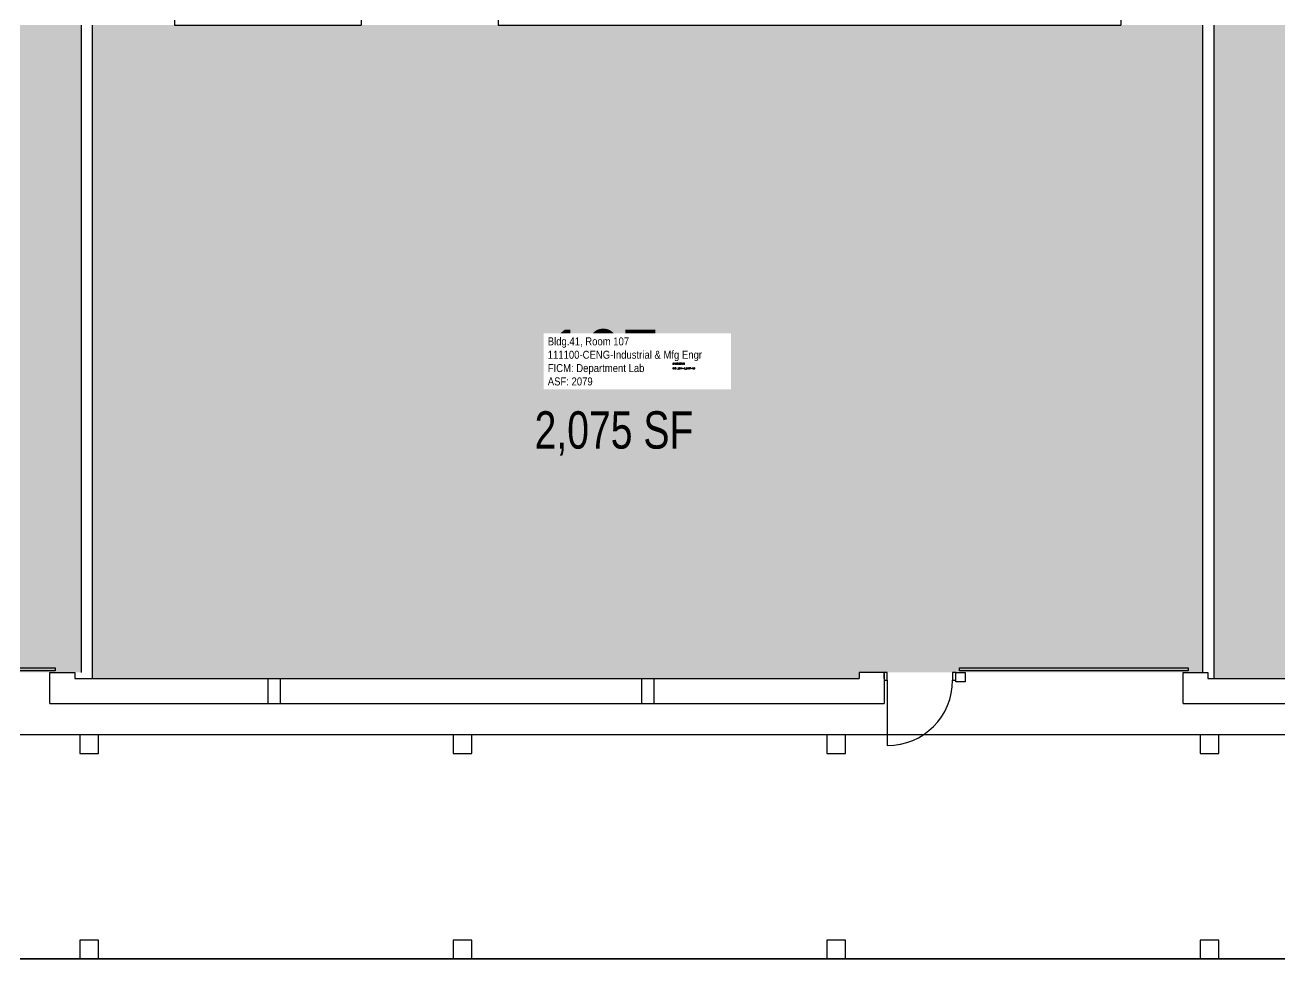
# Model space of a CAD drawing. Header units: inches. Extents: x -3087 to 2347, y -254 to 3466.
# Drawn here: x -1712 to -906, y 1992 to 2592 of the extents above; entities that cross this region are included whole.
import ezdxf
from ezdxf.enums import TextEntityAlignment as Align

# ---------------------------------------------------------------- set-up
doc = ezdxf.new("R2010")
doc.units = ezdxf.units.IN
doc.header["$LTSCALE"] = 10
doc.header["$MEASUREMENT"] = 0
doc.linetypes.add('HIDDEN2', pattern=[0.1875, 0.125, -0.0625])
for name, color, linetype in [('A-DOOR', 2, 'CONTINUOUS'), ('A-IDEN-CNUM', 7, 'CONTINUOUS'), ('A-IDEN-RNUM', 7, 'CONTINUOUS'), ('A-IDEN-SNUM', 4, 'CONTINUOUS'), ('A-IDEN-VNUM', 4, 'CONTINUOUS'), ('A-SITE', 3, 'CONTINUOUS'), ('A-WALL', 5, 'CONTINUOUS'), ('AREA-TEXT', 3, 'CONTINUOUS'), ('Rooms-Category-Color', 7, 'CONTINUOUS'), ('Rooms-College-Color', 7, 'CONTINUOUS'), ('Rooms-Department-Color', 7, 'CONTINUOUS'), ('Rooms-Division-Color', 7, 'CONTINUOUS'), ('Rooms-Information', 7, 'CONTINUOUS')]:
    doc.layers.add(name, color=color, linetype=linetype)
doc.styles.add('AREA', font='arial.ttf', dxfattribs={"height": 24})
doc.styles.add('ROOMSNUMBER', font='TXT.SHX', dxfattribs={"height": 1})
doc.styles.add('ROOMVNUMBER', font='arial.ttf', dxfattribs={"width": 0.85, "height": 30})

msp = doc.modelspace()

# ---------------------------------------------------------------- hatches: boundary and pattern name
at = {"layer": 'Rooms-Category-Color', "true_color": 0xe3f498}
for points in [[(-2184, 2592), (-1676, 2592), (-1676, 2176), (-1904, 2176), (-1904, 2172), (-2184, 2172)], [(-1668.75, 2592), (-955.25, 2592), (-955.25, 2176), (-1176, 2176), (-1176, 2172), (-1668.75, 2172)], [(-948, 2592), (-948, 2172), (-696, 2172.01), (-696, 2176.01), (-472, 2176), (-472, 2172), (-195.25, 2172), (-195.25, 2592)]]:
    msp.add_hatch(color=61, dxfattribs=at).paths.add_polyline_path(points)
at = {"layer": 'Rooms-College-Color', "true_color": 0x99d7b2}
for points in [[(-2184, 2592), (-1676, 2592), (-1676, 2176), (-1904, 2176), (-1904, 2172), (-2184, 2172)], [(-1668.75, 2592), (-955.25, 2592), (-955.25, 2176), (-1176, 2176), (-1176, 2172), (-1668.75, 2172)], [(-948, 2592), (-948, 2172), (-696, 2172.01), (-696, 2176.01), (-472, 2176), (-472, 2172), (-195.25, 2172), (-195.25, 2592)]]:
    msp.add_hatch(color=253, dxfattribs=at).paths.add_polyline_path(points)
at = {"layer": 'Rooms-Department-Color', "true_color": 0x99d7b2}
for points in [[(-2184, 2592), (-1676, 2592), (-1676, 2176), (-1904, 2176), (-1904, 2172), (-2184, 2172)], [(-1668.75, 2592), (-955.25, 2592), (-955.25, 2176), (-1176, 2176), (-1176, 2172), (-1668.75, 2172)], [(-948, 2592), (-948, 2172), (-696, 2172.01), (-696, 2176.01), (-472, 2176), (-472, 2172), (-195.25, 2172), (-195.25, 2592)]]:
    msp.add_hatch(color=253, dxfattribs=at).paths.add_polyline_path(points)
at = {"layer": 'Rooms-Division-Color', "true_color": 0x99d7b2}
for points in [[(-2184, 2592), (-1676, 2592), (-1676, 2176), (-1904, 2176), (-1904, 2172), (-2184, 2172)], [(-1668.75, 2592), (-955.25, 2592), (-955.25, 2176), (-1176, 2176), (-1176, 2172), (-1668.75, 2172)], [(-948, 2592), (-948, 2172), (-696, 2172.01), (-696, 2176.01), (-472, 2176), (-472, 2172), (-195.25, 2172), (-195.25, 2592)]]:
    msp.add_hatch(color=253, dxfattribs=at).paths.add_polyline_path(points)

# ---------------------------------------------------------------- linework, layer by layer
at = {"layer": 'A-DOOR', "linetype": 'Continuous', "ltscale": 0.5}
msp.add_line((-1158, 2171), (-1158, 2129), dxfattribs=at)
for points in [[(-1692.59, 2177.04), (-1839.59, 2177.04), (-1839.59, 2179.04), (-1692.59, 2179.04)], [(-964.59, 2177.04), (-1111.59, 2177.04), (-1111.59, 2179.04), (-964.59, 2179.04)], [(-1160, 2171), (-1158, 2171), (-1158, 2176), (-1160, 2176)], [(-1116, 2171), (-1114, 2171), (-1114, 2176), (-1116, 2176)]]:
    msp.add_lwpolyline(points, close=True, dxfattribs=at)
msp.add_arc((-1158, 2171), 42, 270, 0, dxfattribs=at)
at = {"layer": 'A-SITE', "ltscale": 0.5}
msp.add_line((-240.93, 1991.89), (-2150.88, 1991.89), dxfattribs=at)
msp.add_lwpolyline([(-2150.88, 2135.89), (-2150.88, 1991.89), (-240.93, 1991.89), (-240.93, 2135.89)], close=True, dxfattribs=at)
at = {"layer": 'A-WALL', "ltscale": 0.5}
for p, q in [((-1616, 2604), (-1616, 2592)), ((-1496, 2604), (-1496, 2592)), ((-1408, 2604), (-1408, 2592)), ((-1008, 2604), (-1008, 2592)), ((-1616, 2592), (-1496, 2592)), ((-1408, 2592), (-1008, 2592)), ((-1680, 2172), (-1176, 2172)), ((-952, 2172), (-696, 2172.01)), ((-1696, 2156), (-1160, 2156)), ((-968, 2156), (-680, 2156))]:
    msp.add_line(p, q, dxfattribs=at)
at = {"layer": 'A-WALL'}
for p, q in [((-1616, 2604), (-1616, 2592)), ((-1676, 2592), (-1676, 2176)), ((-1668.75, 2172), (-1668.75, 2592)), ((-955.25, 2176), (-955.25, 2592)), ((-948, 2172), (-948, 2592))]:
    msp.add_line(p, q, dxfattribs=at)
at = {"layer": 'A-WALL', "linetype": 'Continuous', "ltscale": 0.5}
for p, q in [((-1696, 2156), (-1696, 2176)), ((-1160, 2172), (-1160, 2156)), ((-1160, 2172), (-1160, 2156)), ((-968, 2156), (-968, 2172))]:
    msp.add_line(p, q, dxfattribs=at)
at = {"layer": 'A-WALL', "linetype": 'Continuous'}
for p, q in [((-1696, 2176), (-1680, 2176)), ((-1680, 2176), (-1680, 2172)), ((-1160, 2176), (-1176, 2176)), ((-1176, 2176), (-1176, 2172)), ((-1160, 2172), (-1160, 2176)), ((-968, 2172), (-968, 2176)), ((-968, 2176), (-952, 2176)), ((-952, 2176), (-952, 2172))]:
    msp.add_line(p, q, dxfattribs=at)
at = {"layer": 'A-WALL', "linetype": 'HIDDEN2', "ltscale": 0.25}
for p, q in [((-1555.81, 2156), (-1555.81, 2172)), ((-1547.81, 2156), (-1547.81, 2172)), ((-1315.81, 2156), (-1315.81, 2172)), ((-1307.81, 2156), (-1307.81, 2172))]:
    msp.add_line(p, q, dxfattribs=at)
at = {"layer": 'A-WALL', "linetype": 'Continuous', "ltscale": 0.5}
msp.add_lwpolyline([(-1108, 2176), (-1108, 2170), (-1114, 2170), (-1114, 2176)], close=True, dxfattribs=at)
at = {"layer": 'A-WALL'}
for points in [[(-1676.88, 2123.89), (-1664.88, 2123.89), (-1664.88, 2135.89), (-1676.88, 2135.89)], [(-1436.88, 2123.89), (-1424.88, 2123.89), (-1424.88, 2135.89), (-1436.88, 2135.89)], [(-1196.88, 2123.89), (-1184.88, 2123.89), (-1184.88, 2135.89), (-1196.88, 2135.89)], [(-956.88, 2123.89), (-944.88, 2123.89), (-944.88, 2135.89), (-956.88, 2135.89)], [(-1676.88, 1991.89), (-1664.88, 1991.89), (-1664.88, 2003.89), (-1676.88, 2003.89)], [(-1436.88, 1991.89), (-1424.88, 1991.89), (-1424.88, 2003.89), (-1436.88, 2003.89)], [(-1196.88, 1991.89), (-1184.88, 1991.89), (-1184.88, 2003.89), (-1196.88, 2003.89)], [(-956.88, 1991.89), (-944.88, 1991.89), (-944.88, 2003.89), (-956.88, 2003.89)]]:
    msp.add_lwpolyline(points, close=True, dxfattribs=at)

# ---------------------------------------------------------------- texts
at = {"layer": 'A-IDEN-CNUM', "style": 'ROOMSNUMBER', "width": 0.85}
msp.add_text('CAD #041-0_0107-00', height=1, rotation=360, dxfattribs=at).set_placement((-1295.85, 2370.86))
at = {"layer": 'A-IDEN-RNUM', "style": 'ROOMSNUMBER', "width": 0.85}
msp.add_text('0107-00', height=1, rotation=360, dxfattribs=at).set_placement((-1295.85, 2373.86))
at = {"layer": 'A-IDEN-SNUM', "style": 'ROOMSNUMBER', "width": 0.85}
msp.add_text('0410010700', height=1, rotation=360, dxfattribs=at).set_placement((-1295.85, 2373.86))
at = {"layer": 'A-IDEN-VNUM', "style": 'ROOMVNUMBER', "width": 0.85}
msp.add_text('107', height=36, rotation=360, dxfattribs=at).set_placement((-1340.49, 2378.37), align=Align.MIDDLE_CENTER)
at = {"layer": 'AREA-TEXT', "style": 'AREA', "width": 0.75}
msp.add_text('2,075 SF', height=24, dxfattribs=at).set_placement((-1333.6, 2331.82), align=Align.MIDDLE_CENTER)

# ---------------------------------------------------------------- next in the draw order: texts
at = {"layer": 'Rooms-Information', "insert": (-1376.15, 2360.37), "char_height": 5.1429, "width": 115.2, "attachment_point": 7, "rotation": 360, "style": 'ROOMVNUMBER', "bg_fill": 3, "box_fill_scale": 1.5, "bg_fill_color": 256, "bg_fill_true_color": 13158600, "bg_fill_transparency": 0}
msp.add_mtext('Bldg.41, Room 107^M^J111100-CENG-Industrial & Mfg Engr^M^JFICM: Department Lab^M^JASF: 2079', dxfattribs=at)

doc.saveas('drawing.dxf')
